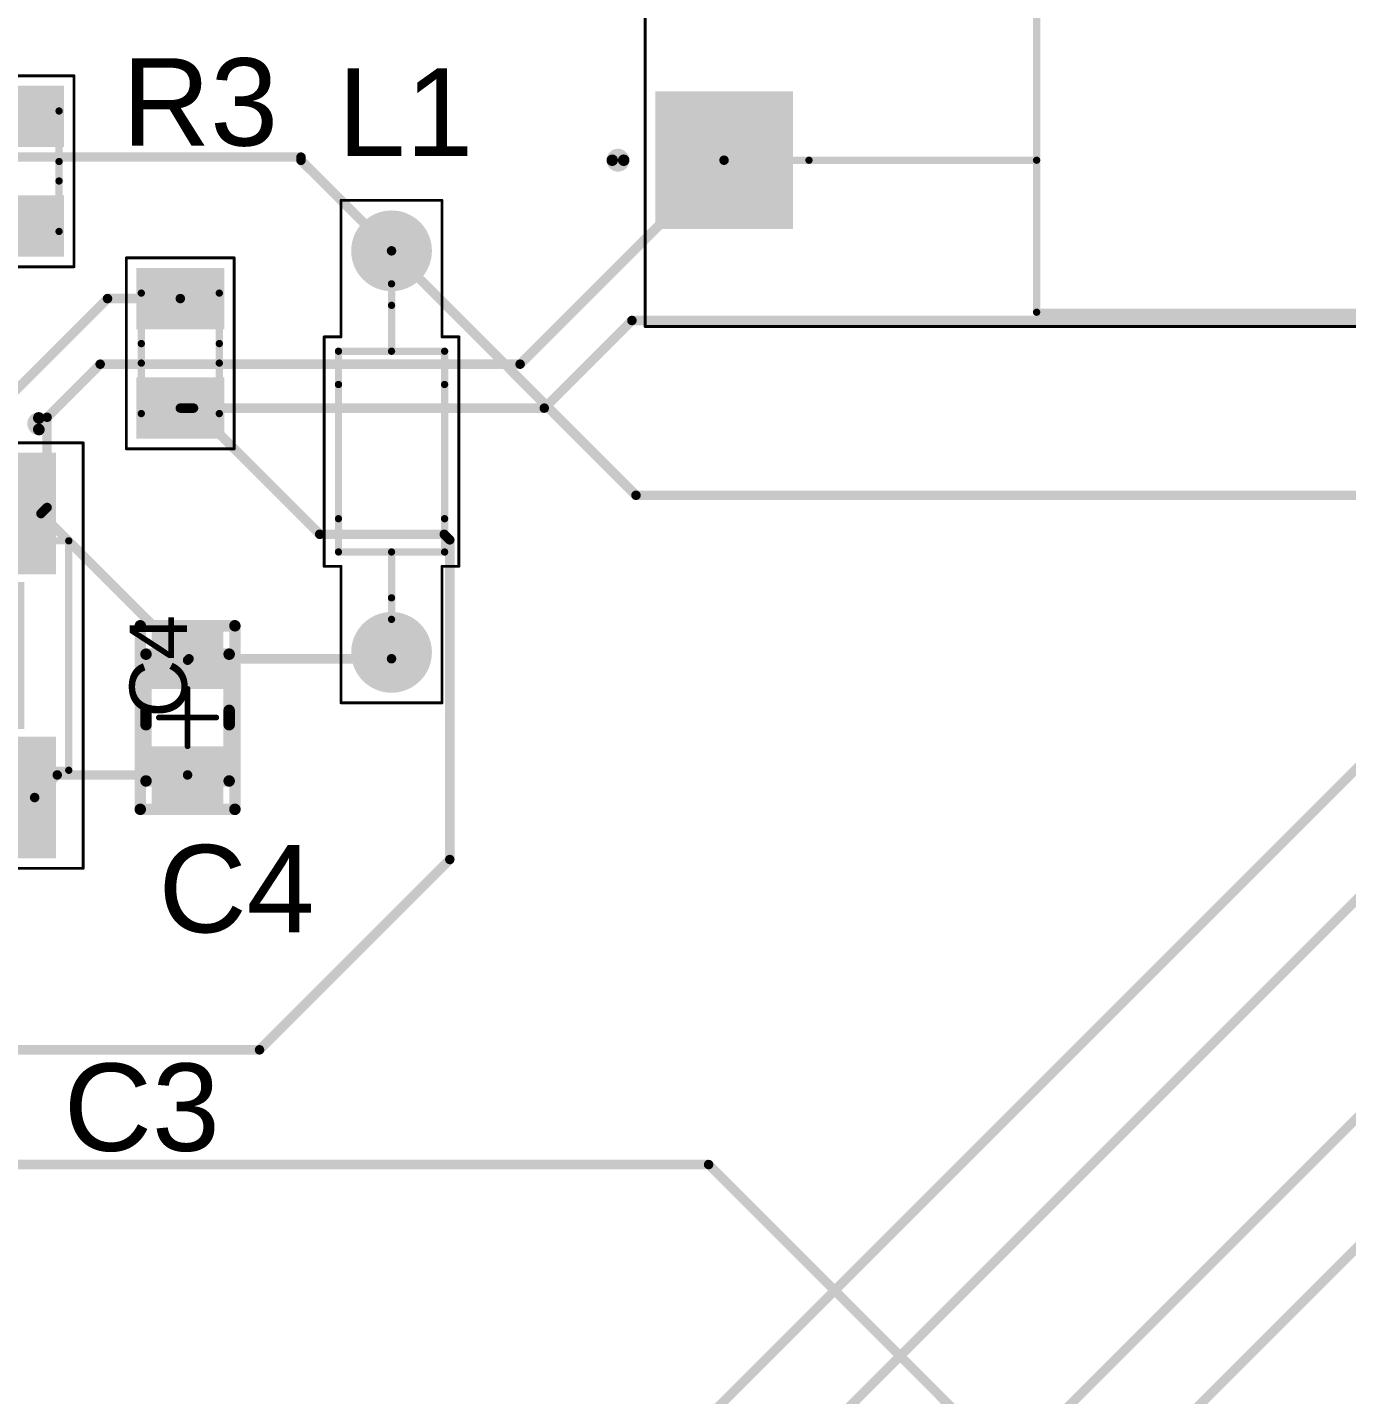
# Model space of a CAD drawing. Header units: inches. Extents: x -0.1 to 5.62, y -0.6 to 4.67.
# Drawn here: x 1.85 to 2.756, y 2.533 to 3.471 of the extents above; entities that cross this region are included whole.
import ezdxf

# ---------------------------------------------------------------- set-up
doc = ezdxf.new("R2010")
doc.units = ezdxf.units.IN
doc.header["$MEASUREMENT"] = 0
for name, color, linetype in [('Bottom Layer', 5, 'Continuous'), ('Bottom Solder', 6, 'Continuous'), ('Mechanical 13', 56, 'Continuous'), ('Mechanical 15', 56, 'Continuous'), ('Multi-Layer', 9, 'Continuous'), ('Pad Holes', 156, 'Continuous'), ('Top 3D Body', 216, 'Continuous'), ('Top Assembly', 56, 'Continuous'), ('Top Component Center', 56, 'Continuous'), ('Top Courtyard', 76, 'Continuous'), ('Top Layer', 1, 'Continuous'), ('Top Overlay', 2, 'Continuous'), ('Top Paste', 8, 'Continuous'), ('Top Solder', 216, 'Continuous')]:
    doc.layers.add(name, color=color, linetype=linetype)
doc.styles.add('Arial', font='', dxfattribs={"height": 0.2})
doc.styles.get('Arial').set_extended_font_data('Arial')

# ---------------------------------------------------------------- blocks, each defined once
blk = doc.blocks.new('SOIC127P600X170_9N_9')
at = {"layer": 'Top Layer'}
for points in [[(-0.13622, 0.08681), (-0.05866, 0.08681), (-0.05866, 0.06319), (-0.13622, 0.06319)], [(0.05866, 0.08681), (0.13622, 0.08681), (0.13622, 0.06319), (0.05866, 0.06319)], [(-0.04744, 0.06496), (0.04744, 0.06496), (0.04744, -0.06496), (-0.04744, -0.06496)], [(-0.13622, 0.03681), (-0.05866, 0.03681), (-0.05866, 0.01319), (-0.13622, 0.01319)], [(0.05866, 0.03681), (0.13622, 0.03681), (0.13622, 0.01319), (0.05866, 0.01319)], [(-0.13622, -0.01319), (-0.05866, -0.01319), (-0.05866, -0.03681), (-0.13622, -0.03681)], [(0.05866, -0.01319), (0.13622, -0.01319), (0.13622, -0.03681), (0.05866, -0.03681)], [(-0.13622, -0.06319), (-0.05866, -0.06319), (-0.05866, -0.08681), (-0.13622, -0.08681)], [(0.05866, -0.06319), (0.13622, -0.06319), (0.13622, -0.08681), (0.05866, -0.08681)]]:
    blk.add_hatch(color=1, dxfattribs=at).paths.add_polyline_path(points)
at = {"layer": 'Top Paste'}
for points in [[(-0.13622, 0.08681), (-0.05866, 0.08681), (-0.05866, 0.06319), (-0.13622, 0.06319)], [(0.05866, 0.08681), (0.13622, 0.08681), (0.13622, 0.06319), (0.05866, 0.06319)], [(0.03, -0.04101), (-0.03004, -0.04101), (-0.03004, 0.04094), (0.03, 0.04094)], [(-0.13622, 0.03681), (-0.05866, 0.03681), (-0.05866, 0.01319), (-0.13622, 0.01319)], [(0.05866, 0.03681), (0.13622, 0.03681), (0.13622, 0.01319), (0.05866, 0.01319)], [(-0.13622, -0.01319), (-0.05866, -0.01319), (-0.05866, -0.03681), (-0.13622, -0.03681)], [(0.05866, -0.01319), (0.13622, -0.01319), (0.13622, -0.03681), (0.05866, -0.03681)], [(-0.13622, -0.06319), (-0.05866, -0.06319), (-0.05866, -0.08681), (-0.13622, -0.08681)], [(0.05866, -0.06319), (0.13622, -0.06319), (0.13622, -0.08681), (0.05866, -0.08681)]]:
    blk.add_hatch(color=8, dxfattribs=at).paths.add_polyline_path(points)
at = {"layer": 'Top Solder'}
for points in [[(-0.13917, 0.08976), (-0.05571, 0.08976), (-0.05571, 0.06024), (-0.13917, 0.06024)], [(0.05571, 0.08976), (0.13917, 0.08976), (0.13917, 0.06024), (0.05571, 0.06024)], [(-0.05039, 0.06791), (0.05039, 0.06791), (0.05039, -0.06791), (-0.05039, -0.06791)], [(-0.13917, 0.03976), (-0.05571, 0.03976), (-0.05571, 0.01024), (-0.13917, 0.01024)], [(0.05571, 0.03976), (0.13917, 0.03976), (0.13917, 0.01024), (0.05571, 0.01024)], [(-0.13917, -0.01024), (-0.05571, -0.01024), (-0.05571, -0.03976), (-0.13917, -0.03976)], [(0.05571, -0.01024), (0.13917, -0.01024), (0.13917, -0.03976), (0.05571, -0.03976)], [(-0.13917, -0.06024), (-0.05571, -0.06024), (-0.05571, -0.08976), (-0.13917, -0.08976)], [(0.05571, -0.06024), (0.13917, -0.06024), (0.13917, -0.08976), (0.05571, -0.08976)]]:
    blk.add_hatch(color=216, dxfattribs=at).paths.add_polyline_path(points)
at = {"layer": 'Mechanical 13', "const_width": 0.005}
for points in [[(0.07874, 0.09843), (-0.07874, 0.09843)], [(-0.07874, -0.09843), (-0.07874, 0.09843)], [(0.07874, -0.09843), (0.07874, 0.09843)], [(0.07874, -0.09843), (-0.07874, -0.09843)]]:
    blk.add_lwpolyline(points, dxfattribs=at)
at = {"layer": 'Mechanical 13'}
for points, const_width in [([(-0.07999, 0.09843, 1), (-0.07749, 0.09843, 1)], 0.0025), ([(-0.07999, 0.09843, 1), (-0.07749, 0.09843, 1)], 0.0025), ([(0.07749, 0.09843, 1), (0.07999, 0.09843, 1)], 0.0025), ([(0.07749, 0.09843, 1), (0.07999, 0.09843, 1)], 0.0025), ([(-0.15528, 0.07783, 1), (-0.16315, 0.07783, 1)], 0.00787), ([(-0.16512, 0.07783, 1), (-0.16118, 0.07783, 1)], 0.00394), ([(-0.15724, 0.07783, 1), (-0.15331, 0.07783, 1)], 0.00394), ([(-0.07999, -0.09843, 1), (-0.07749, -0.09843, 1)], 0.0025), ([(-0.07999, -0.09843, 1), (-0.07749, -0.09843, 1)], 0.0025), ([(0.07749, -0.09843, 1), (0.07999, -0.09843, 1)], 0.0025), ([(0.07749, -0.09843, 1), (0.07999, -0.09843, 1)], 0.0025)]:
    blk.add_lwpolyline(points, format="xyb", close=True, dxfattribs=dict(at, const_width=const_width))
at = {"layer": 'Mechanical 15', "const_width": 0.00197}
for points in [[(-0.14606, -0.10827), (-0.14606, 0.10827)], [(0.14606, 0.10827), (-0.14606, 0.10827)], [(0.14606, -0.10827), (0.14606, 0.10827)], [(0.14606, -0.10827), (-0.14606, -0.10827)]]:
    blk.add_lwpolyline(points, dxfattribs=at)
at = {"layer": 'Mechanical 15', "const_width": 0.000984}
for points in [[(-0.14656, 0.10827, 1), (-0.14557, 0.10827, 1)], [(-0.14656, 0.10827, 1), (-0.14557, 0.10827, 1)], [(0.14557, 0.10827, 1), (0.14656, 0.10827, 1)], [(0.14557, 0.10827, 1), (0.14656, 0.10827, 1)], [(-0.14656, -0.10827, 1), (-0.14557, -0.10827, 1)], [(-0.14656, -0.10827, 1), (-0.14557, -0.10827, 1)], [(0.14557, -0.10827, 1), (0.14656, -0.10827, 1)], [(0.14557, -0.10827, 1), (0.14656, -0.10827, 1)]]:
    blk.add_lwpolyline(points, format="xyb", close=True, dxfattribs=at)
at = {"layer": 'Top Overlay', "const_width": 0.005}
for points in [[(0.07874, 0.09843), (-0.07874, 0.09843)], [(0.07874, -0.09843), (-0.07874, -0.09843)]]:
    blk.add_lwpolyline(points, dxfattribs=at)
at = {"layer": 'Top Overlay'}
for points, const_width in [([(-0.07999, 0.09843, 1), (-0.07749, 0.09843, 1)], 0.0025), ([(0.07749, 0.09843, 1), (0.07999, 0.09843, 1)], 0.0025), ([(-0.15512, 0.07795, 1), (-0.16299, 0.07795, 1)], 0.00787), ([(-0.16496, 0.07795, 1), (-0.16102, 0.07795, 1)], 0.00394), ([(-0.15709, 0.07795, 1), (-0.15315, 0.07795, 1)], 0.00394), ([(-0.07999, -0.09843, 1), (-0.07749, -0.09843, 1)], 0.0025), ([(0.07749, -0.09843, 1), (0.07999, -0.09843, 1)], 0.0025)]:
    blk.add_lwpolyline(points, format="xyb", close=True, dxfattribs=dict(at, const_width=const_width))
blk = doc.blocks.new('RESC2012X60N_20')
at = {"layer": 'Top Layer'}
for points in [[(-0.05571, 0.02717), (-0.01949, 0.02717), (-0.01949, -0.02717), (-0.05571, -0.02717)], [(0.01949, 0.02717), (0.05571, 0.02717), (0.05571, -0.02717), (0.01949, -0.02717)]]:
    blk.add_hatch(color=1, dxfattribs=at).paths.add_polyline_path(points)
at = {"layer": 'Top Paste'}
for points in [[(-0.05571, 0.02717), (-0.01949, 0.02717), (-0.01949, -0.02717), (-0.05571, -0.02717)], [(0.01949, 0.02717), (0.05571, 0.02717), (0.05571, -0.02717), (0.01949, -0.02717)]]:
    blk.add_hatch(color=8, dxfattribs=at).paths.add_polyline_path(points)
at = {"layer": 'Top Solder'}
for points in [[(-0.05866, 0.03012), (-0.01654, 0.03012), (-0.01654, -0.03012), (-0.05866, -0.03012)], [(0.01654, 0.03012), (0.05866, 0.03012), (0.05866, -0.03012), (0.01654, -0.03012)]]:
    blk.add_hatch(color=216, dxfattribs=at).paths.add_polyline_path(points)
at = {"layer": 'Mechanical 13', "const_width": 0.005}
for points in [[(-0.04134, 0.02677), (-0.04134, -0.02677)], [(-0.04134, 0.02677), (0.04134, 0.02677)], [(0.04134, 0.02677), (0.04134, -0.02677)], [(-0.04134, -0.02677), (0.04134, -0.02677)]]:
    blk.add_lwpolyline(points, dxfattribs=at)
at = {"layer": 'Mechanical 13', "const_width": 0.0025}
for points in [[(-0.04259, 0.02677, 1), (-0.04009, 0.02677, 1)], [(-0.04259, 0.02677, 1), (-0.04009, 0.02677, 1)], [(0.04009, 0.02677, 1), (0.04259, 0.02677, 1)], [(0.04009, 0.02677, 1), (0.04259, 0.02677, 1)], [(-0.04259, -0.02677, 1), (-0.04009, -0.02677, 1)], [(-0.04259, -0.02677, 1), (-0.04009, -0.02677, 1)], [(0.04009, -0.02677, 1), (0.04259, -0.02677, 1)], [(0.04009, -0.02677, 1), (0.04259, -0.02677, 1)]]:
    blk.add_lwpolyline(points, format="xyb", close=True, dxfattribs=at)
at = {"layer": 'Mechanical 15', "const_width": 0.00197}
for points in [[(-0.06555, 0.03701), (-0.06555, -0.03701)], [(-0.06555, 0.03701), (0.06555, 0.03701)], [(0.06555, 0.03701), (0.06555, -0.03701)], [(-0.06555, -0.03701), (0.06555, -0.03701)]]:
    blk.add_lwpolyline(points, dxfattribs=at)
at = {"layer": 'Mechanical 15', "const_width": 0.000984}
for points in [[(-0.06604, 0.03701, 1), (-0.06506, 0.03701, 1)], [(-0.06604, 0.03701, 1), (-0.06506, 0.03701, 1)], [(0.06506, 0.03701, 1), (0.06604, 0.03701, 1)], [(0.06506, 0.03701, 1), (0.06604, 0.03701, 1)], [(-0.06604, -0.03701, 1), (-0.06506, -0.03701, 1)], [(-0.06604, -0.03701, 1), (-0.06506, -0.03701, 1)], [(0.06506, -0.03701, 1), (0.06604, -0.03701, 1)], [(0.06506, -0.03701, 1), (0.06604, -0.03701, 1)]]:
    blk.add_lwpolyline(points, format="xyb", close=True, dxfattribs=at)
at = {"layer": 'Top Overlay', "const_width": 0.005}
for points in [[(-0.00669, 0.02677), (0.00669, 0.02677)], [(-0.00669, -0.02677), (0.00669, -0.02677)]]:
    blk.add_lwpolyline(points, dxfattribs=at)
at = {"layer": 'Top Overlay', "const_width": 0.0025}
for points in [[(-0.00794, 0.02677, 1), (-0.00544, 0.02677, 1)], [(0.00544, 0.02677, 1), (0.00794, 0.02677, 1)], [(-0.00794, -0.02677, 1), (-0.00544, -0.02677, 1)], [(0.00544, -0.02677, 1), (0.00794, -0.02677, 1)]]:
    blk.add_lwpolyline(points, format="xyb", close=True, dxfattribs=at)
blk = doc.blocks.new('RESC2012X60N_23')
at = {"layer": 'Top Layer'}
for points in [[(-0.05571, 0.02717), (-0.01949, 0.02717), (-0.01949, -0.02717), (-0.05571, -0.02717)], [(0.01949, 0.02717), (0.05571, 0.02717), (0.05571, -0.02717), (0.01949, -0.02717)]]:
    blk.add_hatch(color=1, dxfattribs=at).paths.add_polyline_path(points)
at = {"layer": 'Top Paste'}
for points in [[(-0.05571, 0.02717), (-0.01949, 0.02717), (-0.01949, -0.02717), (-0.05571, -0.02717)], [(0.01949, 0.02717), (0.05571, 0.02717), (0.05571, -0.02717), (0.01949, -0.02717)]]:
    blk.add_hatch(color=8, dxfattribs=at).paths.add_polyline_path(points)
at = {"layer": 'Top Solder'}
for points in [[(-0.05866, 0.03012), (-0.01654, 0.03012), (-0.01654, -0.03012), (-0.05866, -0.03012)], [(0.01654, 0.03012), (0.05866, 0.03012), (0.05866, -0.03012), (0.01654, -0.03012)]]:
    blk.add_hatch(color=216, dxfattribs=at).paths.add_polyline_path(points)
at = {"layer": 'Mechanical 13', "const_width": 0.005}
for points in [[(-0.04134, -0.02677), (-0.04134, 0.02677)], [(0.04134, 0.02677), (-0.04134, 0.02677)], [(0.04134, -0.02677), (0.04134, 0.02677)], [(0.04134, -0.02677), (-0.04134, -0.02677)]]:
    blk.add_lwpolyline(points, dxfattribs=at)
at = {"layer": 'Mechanical 13', "const_width": 0.0025}
for points in [[(-0.04259, 0.02677, 1), (-0.04009, 0.02677, 1)], [(-0.04259, 0.02677, 1), (-0.04009, 0.02677, 1)], [(0.04009, 0.02677, 1), (0.04259, 0.02677, 1)], [(0.04009, 0.02677, 1), (0.04259, 0.02677, 1)], [(-0.04259, -0.02677, 1), (-0.04009, -0.02677, 1)], [(-0.04259, -0.02677, 1), (-0.04009, -0.02677, 1)], [(0.04009, -0.02677, 1), (0.04259, -0.02677, 1)], [(0.04009, -0.02677, 1), (0.04259, -0.02677, 1)]]:
    blk.add_lwpolyline(points, format="xyb", close=True, dxfattribs=at)
at = {"layer": 'Mechanical 15', "const_width": 0.00197}
for points in [[(-0.06555, -0.03701), (-0.06555, 0.03701)], [(0.06555, 0.03701), (-0.06555, 0.03701)], [(0.06555, -0.03701), (0.06555, 0.03701)], [(0.06555, -0.03701), (-0.06555, -0.03701)]]:
    blk.add_lwpolyline(points, dxfattribs=at)
at = {"layer": 'Mechanical 15', "const_width": 0.000984}
for points in [[(-0.06604, 0.03701, 1), (-0.06506, 0.03701, 1)], [(-0.06604, 0.03701, 1), (-0.06506, 0.03701, 1)], [(0.06506, 0.03701, 1), (0.06604, 0.03701, 1)], [(0.06506, 0.03701, 1), (0.06604, 0.03701, 1)], [(-0.06604, -0.03701, 1), (-0.06506, -0.03701, 1)], [(-0.06604, -0.03701, 1), (-0.06506, -0.03701, 1)], [(0.06506, -0.03701, 1), (0.06604, -0.03701, 1)], [(0.06506, -0.03701, 1), (0.06604, -0.03701, 1)]]:
    blk.add_lwpolyline(points, format="xyb", close=True, dxfattribs=at)
at = {"layer": 'Top Overlay', "const_width": 0.005}
for points in [[(0.00669, 0.02677), (-0.00669, 0.02677)], [(0.00669, -0.02677), (-0.00669, -0.02677)]]:
    blk.add_lwpolyline(points, dxfattribs=at)
at = {"layer": 'Top Overlay', "const_width": 0.0025}
for points in [[(-0.00794, 0.02677, 1), (-0.00544, 0.02677, 1)], [(0.00544, 0.02677, 1), (0.00794, 0.02677, 1)], [(-0.00794, -0.02677, 1), (-0.00544, -0.02677, 1)], [(0.00544, -0.02677, 1), (0.00794, -0.02677, 1)]]:
    blk.add_lwpolyline(points, format="xyb", close=True, dxfattribs=at)
blk = doc.blocks.new('RESAD700W45L350D185_32')
at = {"layer": 'Bottom Layer'}
h = blk.add_hatch(color=5, dxfattribs=at)
edge = h.paths.add_edge_path()
edge.add_arc((-0.1378, 0), 0.02476, 0, 360)
h = blk.add_hatch(color=5, dxfattribs=at)
edge = h.paths.add_edge_path()
edge.add_arc((0.1378, 0), 0.02476, 0, 360)
at = {"layer": 'Bottom Solder'}
h = blk.add_hatch(color=6, dxfattribs=at)
edge = h.paths.add_edge_path()
edge.add_arc((-0.1378, 0), 0.02772, 0, 360)
h = blk.add_hatch(color=6, dxfattribs=at)
edge = h.paths.add_edge_path()
edge.add_arc((0.1378, 0), 0.02772, 0, 360)
at = {"layer": 'Multi-Layer'}
h = blk.add_hatch(color=9, dxfattribs=at)
edge = h.paths.add_edge_path()
edge.add_arc((-0.1378, 0), 0.02476, 0, 360)
h = blk.add_hatch(color=9, dxfattribs=at)
edge = h.paths.add_edge_path()
edge.add_arc((0.1378, 0), 0.02476, 0, 360)
at = {"layer": 'Pad Holes'}
h = blk.add_hatch(color=7, dxfattribs=at)
edge = h.paths.add_edge_path()
edge.add_arc((-0.1378, 0), 0.01476, 0, 360)
h = blk.add_hatch(color=7, dxfattribs=at)
edge = h.paths.add_edge_path()
edge.add_arc((0.1378, 0), 0.01476, 0, 360)
at = {"layer": 'Top Layer'}
h = blk.add_hatch(color=1, dxfattribs=at)
edge = h.paths.add_edge_path()
edge.add_arc((-0.1378, 0), 0.02476, 0, 360)
h = blk.add_hatch(color=1, dxfattribs=at)
edge = h.paths.add_edge_path()
edge.add_arc((0.1378, 0), 0.02476, 0, 360)
at = {"layer": 'Top Solder'}
h = blk.add_hatch(color=216, dxfattribs=at)
edge = h.paths.add_edge_path()
edge.add_arc((-0.1378, 0), 0.02772, 0, 360)
h = blk.add_hatch(color=216, dxfattribs=at)
edge = h.paths.add_edge_path()
edge.add_arc((0.1378, 0), 0.02772, 0, 360)
at = {"layer": 'Mechanical 13', "const_width": 0.005}
for points in [[(-0.0689, 0.03642), (0.0689, 0.03642)], [(-0.0689, 0.03642), (-0.0689, 0)], [(0.0689, 0.03642), (0.0689, 0)], [(-0.11516, 0), (-0.0689, 0)], [(-0.0689, 0), (-0.0689, -0.03642)], [(0.0689, 0), (0.0689, -0.03642)], [(0.0689, 0), (0.11516, 0)], [(-0.0689, -0.03642), (0.0689, -0.03642)]]:
    blk.add_lwpolyline(points, dxfattribs=at)
at = {"layer": 'Mechanical 13', "const_width": 0.0025}
for points in [[(-0.07015, 0.03642, 1), (-0.06765, 0.03642, 1)], [(-0.07015, 0.03642, 1), (-0.06765, 0.03642, 1)], [(0.06765, 0.03642, 1), (0.07015, 0.03642, 1)], [(0.06765, 0.03642, 1), (0.07015, 0.03642, 1)], [(-0.11641, 0, 1), (-0.11391, 0, 1)], [(-0.07015, 0, 1), (-0.06765, 0, 1)], [(-0.07015, 0, 1), (-0.06765, 0, 1)], [(-0.07015, 0, 1), (-0.06765, 0, 1)], [(0.06765, 0, 1), (0.07015, 0, 1)], [(0.06765, 0, 1), (0.07015, 0, 1)], [(0.06765, 0, 1), (0.07015, 0, 1)], [(0.11391, 0, 1), (0.11641, 0, 1)], [(-0.07015, -0.03642, 1), (-0.06765, -0.03642, 1)], [(-0.07015, -0.03642, 1), (-0.06765, -0.03642, 1)], [(0.06765, -0.03642, 1), (0.07015, -0.03642, 1)], [(0.06765, -0.03642, 1), (0.07015, -0.03642, 1)]]:
    blk.add_lwpolyline(points, format="xyb", close=True, dxfattribs=at)
at = {"layer": 'Mechanical 15', "const_width": 0.00197}
for points in [[(-0.07874, 0.04626), (0.07874, 0.04626)], [(-0.07874, 0.04626), (-0.07874, 0.03465)], [(0.07874, 0.04626), (0.07874, 0.03465)], [(-0.17244, 0.03465), (-0.17244, -0.03465)], [(-0.17244, 0.03465), (-0.07874, 0.03465)], [(0.07874, 0.03465), (0.17244, 0.03465)], [(0.17244, 0.03465), (0.17244, -0.03465)], [(-0.17244, -0.03465), (-0.07874, -0.03465)], [(-0.07874, -0.03465), (-0.07874, -0.04626)], [(0.07874, -0.03465), (0.17244, -0.03465)], [(0.07874, -0.03465), (0.07874, -0.04626)], [(-0.07874, -0.04626), (0.07874, -0.04626)]]:
    blk.add_lwpolyline(points, dxfattribs=at)
at = {"layer": 'Mechanical 15', "const_width": 0.000984}
for points in [[(-0.07923, 0.04626, 1), (-0.07825, 0.04626, 1)], [(-0.07923, 0.04626, 1), (-0.07825, 0.04626, 1)], [(0.07825, 0.04626, 1), (0.07923, 0.04626, 1)], [(0.07825, 0.04626, 1), (0.07923, 0.04626, 1)], [(-0.17293, 0.03465, 1), (-0.17195, 0.03465, 1)], [(-0.17293, 0.03465, 1), (-0.17195, 0.03465, 1)], [(-0.07923, 0.03465, 1), (-0.07825, 0.03465, 1)], [(-0.07923, 0.03465, 1), (-0.07825, 0.03465, 1)], [(0.07825, 0.03465, 1), (0.07923, 0.03465, 1)], [(0.07825, 0.03465, 1), (0.07923, 0.03465, 1)], [(0.17195, 0.03465, 1), (0.17293, 0.03465, 1)], [(0.17195, 0.03465, 1), (0.17293, 0.03465, 1)], [(-0.17293, -0.03465, 1), (-0.17195, -0.03465, 1)], [(-0.17293, -0.03465, 1), (-0.17195, -0.03465, 1)], [(-0.07923, -0.03465, 1), (-0.07825, -0.03465, 1)], [(-0.07923, -0.03465, 1), (-0.07825, -0.03465, 1)], [(0.07825, -0.03465, 1), (0.07923, -0.03465, 1)], [(0.07825, -0.03465, 1), (0.07923, -0.03465, 1)], [(0.17195, -0.03465, 1), (0.17293, -0.03465, 1)], [(0.17195, -0.03465, 1), (0.17293, -0.03465, 1)], [(-0.07923, -0.04626, 1), (-0.07825, -0.04626, 1)], [(-0.07923, -0.04626, 1), (-0.07825, -0.04626, 1)], [(0.07825, -0.04626, 1), (0.07923, -0.04626, 1)], [(0.07825, -0.04626, 1), (0.07923, -0.04626, 1)]]:
    blk.add_lwpolyline(points, format="xyb", close=True, dxfattribs=at)
at = {"layer": 'Top Overlay', "const_width": 0.005}
for points in [[(-0.0689, 0.03642), (-0.04606, 0.03642)], [(-0.0689, 0.03642), (-0.0689, 0)], [(0.04606, 0.03642), (0.0689, 0.03642)], [(0.0689, 0.03642), (0.0689, 0)], [(-0.10039, 0), (-0.0689, 0)], [(-0.0689, 0), (-0.0689, -0.03642)], [(0.0689, 0), (0.0689, -0.03642)], [(0.0689, 0), (0.10039, 0)], [(-0.0689, -0.03642), (-0.04606, -0.03642)], [(0.04606, -0.03642), (0.0689, -0.03642)]]:
    blk.add_lwpolyline(points, dxfattribs=at)
at = {"layer": 'Top Overlay', "const_width": 0.0025}
for points in [[(-0.07015, 0.03642, 1), (-0.06765, 0.03642, 1)], [(-0.07015, 0.03642, 1), (-0.06765, 0.03642, 1)], [(-0.04731, 0.03642, 1), (-0.04481, 0.03642, 1)], [(0.04481, 0.03642, 1), (0.04731, 0.03642, 1)], [(0.06765, 0.03642, 1), (0.07015, 0.03642, 1)], [(0.06765, 0.03642, 1), (0.07015, 0.03642, 1)], [(-0.10164, 0, 1), (-0.09914, 0, 1)], [(-0.07015, 0, 1), (-0.06765, 0, 1)], [(-0.07015, 0, 1), (-0.06765, 0, 1)], [(-0.07015, 0, 1), (-0.06765, 0, 1)], [(0.06765, 0, 1), (0.07015, 0, 1)], [(0.06765, 0, 1), (0.07015, 0, 1)], [(0.06765, 0, 1), (0.07015, 0, 1)], [(0.09914, 0, 1), (0.10164, 0, 1)], [(-0.07015, -0.03642, 1), (-0.06765, -0.03642, 1)], [(-0.07015, -0.03642, 1), (-0.06765, -0.03642, 1)], [(-0.04731, -0.03642, 1), (-0.04481, -0.03642, 1)], [(0.04481, -0.03642, 1), (0.04731, -0.03642, 1)], [(0.06765, -0.03642, 1), (0.07015, -0.03642, 1)], [(0.06765, -0.03642, 1), (0.07015, -0.03642, 1)]]:
    blk.add_lwpolyline(points, format="xyb", close=True, dxfattribs=at)
blk = doc.blocks.new('DIOAD1990W125L900D530_36')
at = {"layer": 'Bottom Layer'}
blk.add_hatch(color=5, dxfattribs=at).paths.add_polyline_path([(-0.43602, 0.04429), (-0.34744, 0.04429), (-0.34744, -0.04429), (-0.43602, -0.04429)])
h = blk.add_hatch(color=5, dxfattribs=at)
edge = h.paths.add_edge_path()
edge.add_arc((0.39173, 0), 0.04429, 0, 360)
at = {"layer": 'Bottom Solder'}
blk.add_hatch(color=6, dxfattribs=at).paths.add_polyline_path([(-0.43898, 0.04724), (-0.34449, 0.04724), (-0.34449, -0.04724), (-0.43898, -0.04724)])
h = blk.add_hatch(color=6, dxfattribs=at)
edge = h.paths.add_edge_path()
edge.add_arc((0.39173, 0), 0.04724, 0, 360)
at = {"layer": 'Multi-Layer'}
h = blk.add_hatch(color=9, dxfattribs=at)
edge = h.paths.add_edge_path()
edge.add_arc((0.39173, 0), 0.04429, 0, 360)
at = {"layer": 'Pad Holes'}
h = blk.add_hatch(color=7, dxfattribs=at)
edge = h.paths.add_edge_path()
edge.add_arc((-0.39173, 0), 0.02953, 0, 360)
h = blk.add_hatch(color=7, dxfattribs=at)
edge = h.paths.add_edge_path()
edge.add_arc((0.39173, 0), 0.02953, 0, 360)
at = {"layer": 'Top Layer'}
blk.add_hatch(color=1, dxfattribs=at).paths.add_polyline_path([(-0.43602, 0.04429), (-0.34744, 0.04429), (-0.34744, -0.04429), (-0.43602, -0.04429)])
h = blk.add_hatch(color=1, dxfattribs=at)
edge = h.paths.add_edge_path()
edge.add_arc((0.39173, 0), 0.04429, 0, 360)
at = {"layer": 'Top Solder'}
blk.add_hatch(color=216, dxfattribs=at).paths.add_polyline_path([(-0.43898, 0.04724), (-0.34449, 0.04724), (-0.34449, -0.04724), (-0.43898, -0.04724)])
h = blk.add_hatch(color=216, dxfattribs=at)
edge = h.paths.add_edge_path()
edge.add_arc((0.39173, 0), 0.04724, 0, 360)
at = {"layer": 'Mechanical 13', "const_width": 0.005}
for points in [[(-0.17717, 0), (-0.17717, 0.10433)], [(-0.17717, 0.10433), (0.17717, 0.10433)], [(0.17717, 0), (0.17717, 0.10433)], [(-0.39173, 0), (-0.17717, 0)], [(-0.17717, -0.10433), (-0.17717, 0)], [(0.17717, -0.10433), (0.17717, 0)], [(0.17717, 0), (0.39173, 0)], [(-0.17717, -0.10433), (0.17717, -0.10433)]]:
    blk.add_lwpolyline(points, dxfattribs=at)
at = {"layer": 'Mechanical 13'}
for points, const_width in [([(-0.17842, 0.10433, 1), (-0.17592, 0.10433, 1)], 0.0025), ([(-0.17842, 0.10433, 1), (-0.17592, 0.10433, 1)], 0.0025), ([(0.17592, 0.10433, 1), (0.17842, 0.10433, 1)], 0.0025), ([(0.17592, 0.10433, 1), (0.17842, 0.10433, 1)], 0.0025), ([(-0.46063, 0, 1), (-0.4685, 0, 1)], 0.00787), ([(-0.47047, 0, 1), (-0.46654, 0, 1)], 0.00394), ([(-0.4626, 0, 1), (-0.45866, 0, 1)], 0.00394), ([(-0.39298, 0, 1), (-0.39048, 0, 1)], 0.0025), ([(-0.17842, 0, 1), (-0.17592, 0, 1)], 0.0025), ([(-0.17842, 0, 1), (-0.17592, 0, 1)], 0.0025), ([(-0.17842, 0, 1), (-0.17592, 0, 1)], 0.0025), ([(0.17592, 0, 1), (0.17842, 0, 1)], 0.0025), ([(0.17592, 0, 1), (0.17842, 0, 1)], 0.0025), ([(0.17592, 0, 1), (0.17842, 0, 1)], 0.0025), ([(0.39048, 0, 1), (0.39298, 0, 1)], 0.0025), ([(-0.17842, -0.10433, 1), (-0.17592, -0.10433, 1)], 0.0025), ([(-0.17842, -0.10433, 1), (-0.17592, -0.10433, 1)], 0.0025), ([(0.17592, -0.10433, 1), (0.17842, -0.10433, 1)], 0.0025), ([(0.17592, -0.10433, 1), (0.17842, -0.10433, 1)], 0.0025)]:
    blk.add_lwpolyline(points, format="xyb", close=True, dxfattribs=dict(at, const_width=const_width))
at = {"layer": 'Mechanical 15', "const_width": 0.00197}
for points in [[(-0.44587, -0.11417), (-0.44587, 0.11417)], [(-0.44587, 0.11417), (0.44587, 0.11417)], [(0.44587, -0.11417), (0.44587, 0.11417)], [(-0.44587, -0.11417), (0.44587, -0.11417)]]:
    blk.add_lwpolyline(points, dxfattribs=at)
at = {"layer": 'Mechanical 15', "const_width": 0.000984}
for points in [[(-0.44636, 0.11417, 1), (-0.44537, 0.11417, 1)], [(-0.44636, 0.11417, 1), (-0.44537, 0.11417, 1)], [(0.44537, 0.11417, 1), (0.44636, 0.11417, 1)], [(0.44537, 0.11417, 1), (0.44636, 0.11417, 1)], [(-0.44636, -0.11417, 1), (-0.44537, -0.11417, 1)], [(-0.44636, -0.11417, 1), (-0.44537, -0.11417, 1)], [(0.44537, -0.11417, 1), (0.44636, -0.11417, 1)], [(0.44537, -0.11417, 1), (0.44636, -0.11417, 1)]]:
    blk.add_lwpolyline(points, format="xyb", close=True, dxfattribs=at)
at = {"layer": 'Top Overlay', "const_width": 0.005}
for points in [[(-0.17717, 0), (-0.17717, 0.10433)], [(-0.17717, 0.10433), (0.17717, 0.10433)], [(0.17717, 0), (0.17717, 0.10433)], [(-0.33346, 0), (-0.17717, 0)], [(-0.17717, -0.10433), (-0.17717, 0)], [(0.17717, -0.10433), (0.17717, 0)], [(0.17717, 0), (0.33346, 0)], [(-0.17717, -0.10433), (0.17717, -0.10433)]]:
    blk.add_lwpolyline(points, dxfattribs=at)
at = {"layer": 'Top Overlay'}
for points, const_width in [([(-0.17842, 0.10433, 1), (-0.17592, 0.10433, 1)], 0.0025), ([(-0.17842, 0.10433, 1), (-0.17592, 0.10433, 1)], 0.0025), ([(0.17592, 0.10433, 1), (0.17842, 0.10433, 1)], 0.0025), ([(0.17592, 0.10433, 1), (0.17842, 0.10433, 1)], 0.0025), ([(-0.46063, 0, 1), (-0.4685, 0, 1)], 0.00787), ([(-0.47047, 0, 1), (-0.46654, 0, 1)], 0.00394), ([(-0.4626, 0, 1), (-0.45866, 0, 1)], 0.00394), ([(-0.33471, 0, 1), (-0.33221, 0, 1)], 0.0025), ([(-0.17842, 0, 1), (-0.17592, 0, 1)], 0.0025), ([(-0.17842, 0, 1), (-0.17592, 0, 1)], 0.0025), ([(-0.17842, 0, 1), (-0.17592, 0, 1)], 0.0025), ([(0.17592, 0, 1), (0.17842, 0, 1)], 0.0025), ([(0.17592, 0, 1), (0.17842, 0, 1)], 0.0025), ([(0.17592, 0, 1), (0.17842, 0, 1)], 0.0025), ([(0.33221, 0, 1), (0.33471, 0, 1)], 0.0025), ([(-0.17842, -0.10433, 1), (-0.17592, -0.10433, 1)], 0.0025), ([(-0.17842, -0.10433, 1), (-0.17592, -0.10433, 1)], 0.0025), ([(0.17592, -0.10433, 1), (0.17842, -0.10433, 1)], 0.0025), ([(0.17592, -0.10433, 1), (0.17842, -0.10433, 1)], 0.0025)]:
    blk.add_lwpolyline(points, format="xyb", close=True, dxfattribs=dict(at, const_width=const_width))
blk = doc.blocks.new('FP_0805_L_2_01_0_2_W_1_25_MFG_45')
at = {"layer": 'Top Layer'}
for points in [[(-0.05906, 0.02461), (-0.01969, 0.02461), (-0.01969, -0.02461), (-0.05906, -0.02461)], [(0.01969, 0.02461), (0.05906, 0.02461), (0.05906, -0.02461), (0.01969, -0.02461)]]:
    blk.add_hatch(color=1, dxfattribs=at).paths.add_polyline_path(points)
at = {"layer": 'Top Paste'}
for points in [[(-0.05906, 0.02461), (-0.01969, 0.02461), (-0.01969, -0.02461), (-0.05906, -0.02461)], [(0.01969, 0.02461), (0.05906, 0.02461), (0.05906, -0.02461), (0.01969, -0.02461)]]:
    blk.add_hatch(color=8, dxfattribs=at).paths.add_polyline_path(points)
at = {"layer": 'Top Solder'}
for points in [[(-0.05906, 0.02461), (-0.01969, 0.02461), (-0.01969, -0.02461), (-0.05906, -0.02461)], [(0.01969, 0.02461), (0.05906, 0.02461), (0.05906, -0.02461), (0.01969, -0.02461)]]:
    blk.add_hatch(color=216, dxfattribs=at).paths.add_polyline_path(points)
at = {"layer": 'Top 3D Body', "const_width": 0.00787}
for points in [[(-0.0435, 0.02854), (0.0435, 0.02854)], [(-0.0435, 0.02854), (-0.0435, -0.02854)], [(0.0435, 0.02854), (0.0435, -0.02854)], [(-0.0435, -0.02854), (0.0435, -0.02854)]]:
    blk.add_lwpolyline(points, dxfattribs=at)
at = {"layer": 'Top 3D Body', "const_width": 0.00394}
for points in [[(-0.04547, 0.02854, 1), (-0.04154, 0.02854, 1)], [(-0.04547, 0.02854, 1), (-0.04154, 0.02854, 1)], [(0.04154, 0.02854, 1), (0.04547, 0.02854, 1)], [(0.04154, 0.02854, 1), (0.04547, 0.02854, 1)], [(-0.04547, -0.02854, 1), (-0.04154, -0.02854, 1)], [(-0.04547, -0.02854, 1), (-0.04154, -0.02854, 1)], [(0.04154, -0.02854, 1), (0.04547, -0.02854, 1)], [(0.04154, -0.02854, 1), (0.04547, -0.02854, 1)]]:
    blk.add_lwpolyline(points, format="xyb", close=True, dxfattribs=at)
at = {"layer": 'Top Assembly', "const_width": 0.00787}
for points in [[(-0.06299, 0.03248), (0.06299, 0.03248)], [(-0.06299, 0.03248), (-0.06299, -0.03248)], [(0.06299, 0.03248), (0.06299, -0.03248)], [(-0.06299, -0.03248), (0.06299, -0.03248)]]:
    blk.add_lwpolyline(points, dxfattribs=at)
at = {"layer": 'Top Assembly', "const_width": 0.00394}
for points in [[(-0.06496, 0.03248, 1), (-0.06102, 0.03248, 1)], [(-0.06496, 0.03248, 1), (-0.06102, 0.03248, 1)], [(0.06102, 0.03248, 1), (0.06496, 0.03248, 1)], [(0.06102, 0.03248, 1), (0.06496, 0.03248, 1)], [(-0.06496, -0.03248, 1), (-0.06102, -0.03248, 1)], [(-0.06496, -0.03248, 1), (-0.06102, -0.03248, 1)], [(0.06102, -0.03248, 1), (0.06496, -0.03248, 1)], [(0.06102, -0.03248, 1), (0.06496, -0.03248, 1)]]:
    blk.add_lwpolyline(points, format="xyb", close=True, dxfattribs=at)
at = {"layer": 'Top Component Center', "const_width": 0.00394}
for points in [[(0, 0.01969), (0, -0.01969)], [(-0.01969, 0), (0.01969, 0)]]:
    blk.add_lwpolyline(points, dxfattribs=at)
at = {"layer": 'Top Component Center', "const_width": 0.00197}
for points in [[(-0.00098, 0.01969, 1), (0.00098, 0.01969, 1)], [(-0.02067, 0, 1), (-0.0187, 0, 1)], [(0.0187, 0, 1), (0.02067, 0, 1)], [(-0.00098, -0.01969, 1), (0.00098, -0.01969, 1)]]:
    blk.add_lwpolyline(points, format="xyb", close=True, dxfattribs=at)
at = {"layer": 'Top Courtyard', "const_width": 0.00787}
for points in [[(-0.06299, 0.03248), (0.06299, 0.03248)], [(-0.06299, 0.03248), (-0.06299, -0.03248)], [(0.06299, 0.03248), (0.06299, -0.03248)], [(-0.06299, -0.03248), (0.06299, -0.03248)]]:
    blk.add_lwpolyline(points, dxfattribs=at)
at = {"layer": 'Top Courtyard', "const_width": 0.00394}
for points in [[(-0.06496, 0.03248, 1), (-0.06102, 0.03248, 1)], [(-0.06496, 0.03248, 1), (-0.06102, 0.03248, 1)], [(0.06102, 0.03248, 1), (0.06496, 0.03248, 1)], [(0.06102, 0.03248, 1), (0.06496, 0.03248, 1)], [(-0.06496, -0.03248, 1), (-0.06102, -0.03248, 1)], [(-0.06496, -0.03248, 1), (-0.06102, -0.03248, 1)], [(0.06102, -0.03248, 1), (0.06496, -0.03248, 1)], [(0.06102, -0.03248, 1), (0.06496, -0.03248, 1)]]:
    blk.add_lwpolyline(points, format="xyb", close=True, dxfattribs=at)
at = {"layer": 'Top Overlay', "const_width": 0.00787}
for points in [[(-0.00492, 0.02854), (0.00492, 0.02854)], [(-0.00492, -0.02854), (0.00492, -0.02854)]]:
    blk.add_lwpolyline(points, dxfattribs=at)
at = {"layer": 'Top Overlay', "const_width": 0.00394}
for points in [[(-0.00689, 0.02854, 1), (-0.00295, 0.02854, 1)], [(0.00295, 0.02854, 1), (0.00689, 0.02854, 1)], [(-0.00689, -0.02854, 1), (-0.00295, -0.02854, 1)], [(0.00295, -0.02854, 1), (0.00689, -0.02854, 1)]]:
    blk.add_lwpolyline(points, format="xyb", close=True, dxfattribs=at)
at = {"layer": 'Top Assembly', "style": 'Arial'}
blk.add_text('C4', height=0.03937, dxfattribs=at).set_placement((0, 0.00044))

msp = doc.modelspace()

# ---------------------------------------------------------------- linework, layer by layer
at = {"layer": 'Bottom Layer', "const_width": 0.0065}
for points in [[(2.1, 3.3178), (2.2678, 3.15)], [(2.2678, 3.15), (3.585, 3.15)], [(1.1, 1.3), (2.85778, 3.05778)], [(2.05, 2.16), (2.91, 3.02)], [(2.095, 2.055), (2.83, 2.79)], [(2.11, 1.98104), (2.90396, 2.775)]]:
    msp.add_lwpolyline(points, dxfattribs=at)
at = {"layer": 'Bottom Layer', "const_width": 0.00325}
for points in [[(2.09837, 3.3178, 1), (2.10162, 3.3178, 1)], [(2.26617, 3.15, 1), (2.26942, 3.15, 1)], [(2.26617, 3.15, 1), (2.26942, 3.15, 1)]]:
    msp.add_lwpolyline(points, format="xyb", close=True, dxfattribs=at)
at = {"layer": 'Top Layer', "const_width": 0.0065}
for points in [[(1.76215, 3.38215), (2.03785, 3.38215)], [(2.03785, 3.37994), (2.03785, 3.38215)], [(2.03785, 3.37994), (2.1, 3.3178)], [(2.18827, 3.24), (2.32827, 3.38)], [(1.805, 3.185), (1.90504, 3.28504)], [(1.90504, 3.28504), (1.955, 3.28504)], [(2.20484, 3.20984), (2.265, 3.27)], [(2.265, 3.27), (3.135, 3.27)], [(1.86356, 3.20356), (1.9, 3.24)], [(1.9, 3.24), (2.18827, 3.24)], [(1.955, 3.20984), (2.20484, 3.20984)], [(1.955, 3.20984), (1.96406, 3.20984)], [(1.96406, 3.20984), (2.05067, 3.12323)], [(1.86356, 3.14163), (1.86356, 3.20356)], [(1.85937, 3.13744), (1.86356, 3.14163)], [(1.85937, 3.13744), (1.96, 3.03681)], [(2.05067, 3.12323), (2.13619, 3.12323)], [(2.13619, 3.12323), (2.14, 3.11942)], [(2.14, 2.9), (2.14, 3.11942)], [(1.96, 3.03681), (1.96098, 3.0378)], [(1.96098, 3.0378), (2.1, 3.0378)], [(1.855, 2.94256), (1.87051, 2.95807)], [(1.87051, 2.95807), (1.96, 2.95807)], [(2.00937, 2.76937), (2.14, 2.9)], [(1.805, 2.76937), (2.00937, 2.76937)], [(1.805, 2.69063), (2.31764, 2.69063)], [(2.31764, 2.69063), (2.6, 2.40827)]]:
    msp.add_lwpolyline(points, dxfattribs=at)
at = {"layer": 'Top Layer', "const_width": 0.00325}
for points in [[(2.03623, 3.38215, 1), (2.03948, 3.38215, 1)], [(2.03623, 3.38215, 1), (2.03948, 3.38215, 1)], [(2.03623, 3.37994, 1), (2.03948, 3.37994, 1)], [(2.03623, 3.37994, 1), (2.03948, 3.37994, 1)], [(2.32664, 3.38, 1), (2.32989, 3.38, 1)], [(2.09837, 3.3178, 1), (2.10162, 3.3178, 1)], [(1.90341, 3.28504, 1), (1.90666, 3.28504, 1)], [(1.90341, 3.28504, 1), (1.90666, 3.28504, 1)], [(1.95338, 3.28504, 1), (1.95663, 3.28504, 1)], [(2.26337, 3.27, 1), (2.26662, 3.27, 1)], [(2.26337, 3.27, 1), (2.26662, 3.27, 1)], [(1.89837, 3.24, 1), (1.90162, 3.24, 1)], [(1.89837, 3.24, 1), (1.90162, 3.24, 1)], [(2.18664, 3.24, 1), (2.18989, 3.24, 1)], [(2.18664, 3.24, 1), (2.18989, 3.24, 1)], [(1.95338, 3.20984, 1), (1.95663, 3.20984, 1)], [(1.95338, 3.20984, 1), (1.95663, 3.20984, 1)], [(1.96243, 3.20984, 1), (1.96568, 3.20984, 1)], [(1.96243, 3.20984, 1), (1.96568, 3.20984, 1)], [(2.20322, 3.20984, 1), (2.20647, 3.20984, 1)], [(2.20322, 3.20984, 1), (2.20647, 3.20984, 1)], [(1.86194, 3.20356, 1), (1.86519, 3.20356, 1)], [(1.86194, 3.20356, 1), (1.86519, 3.20356, 1)], [(1.86194, 3.14163, 1), (1.86519, 3.14163, 1)], [(1.86194, 3.14163, 1), (1.86519, 3.14163, 1)], [(1.85775, 3.13744, 1), (1.861, 3.13744, 1)], [(1.85775, 3.13744, 1), (1.861, 3.13744, 1)], [(2.04905, 3.12323, 1), (2.0523, 3.12323, 1)], [(2.04905, 3.12323, 1), (2.0523, 3.12323, 1)], [(2.13457, 3.12323, 1), (2.13782, 3.12323, 1)], [(2.13457, 3.12323, 1), (2.13782, 3.12323, 1)], [(2.13837, 3.11942, 1), (2.14162, 3.11942, 1)], [(2.13837, 3.11942, 1), (2.14162, 3.11942, 1)], [(1.95936, 3.0378, 1), (1.96261, 3.0378, 1)], [(1.95936, 3.0378, 1), (1.96261, 3.0378, 1)], [(2.09837, 3.0378, 1), (2.10162, 3.0378, 1)], [(1.95837, 3.03681, 1), (1.96162, 3.03681, 1)], [(1.95837, 3.03681, 1), (1.96162, 3.03681, 1)], [(1.86889, 2.95807, 1), (1.87214, 2.95807, 1)], [(1.86889, 2.95807, 1), (1.87214, 2.95807, 1)], [(1.95837, 2.95807, 1), (1.96162, 2.95807, 1)], [(1.85337, 2.94256, 1), (1.85662, 2.94256, 1)], [(2.13837, 2.9, 1), (2.14162, 2.9, 1)], [(2.13837, 2.9, 1), (2.14162, 2.9, 1)], [(2.00775, 2.76937, 1), (2.011, 2.76937, 1)], [(2.00775, 2.76937, 1), (2.011, 2.76937, 1)], [(2.31601, 2.69063, 1), (2.31926, 2.69063, 1)], [(2.31601, 2.69063, 1), (2.31926, 2.69063, 1)]]:
    msp.add_lwpolyline(points, format="xyb", close=True, dxfattribs=at)

# ---------------------------------------------------------------- block references
msp.add_blockref('DIOAD1990W125L900D530_36', (2.72, 3.38))
for name, p, rotation in [('RESC2012X60N_20', (1.845, 3.37244), 90), ('RESAD700W45L350D185_32', (2.1, 3.18), 90), ('RESC2012X60N_23', (1.955, 3.24744), 270), ('SOIC127P600X170_9N_9', (1.78, 3.04), 270), ('FP_0805_L_2_01_0_2_W_1_25_MFG_45', (1.96, 2.99744), 90)]:
    msp.add_blockref(name, p, dxfattribs=dict(rotation=rotation))

# ---------------------------------------------------------------- texts
at = {"layer": 'Top Overlay', "style": 'Arial'}
for s, p in [('R3', (1.91502, 3.39001)), ('L1', (2.063, 3.383)), ('C4', (1.94002, 2.85001)), ('C3', (1.87502, 2.70001))]:
    msp.add_text(s, height=0.06, dxfattribs=at).set_placement(p)

doc.saveas('drawing.dxf')
